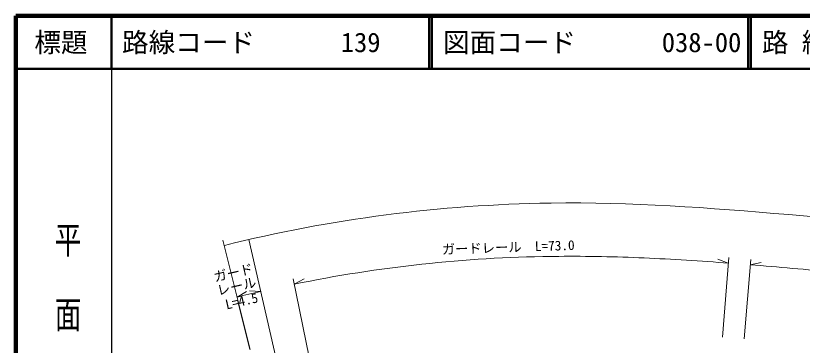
# Model space of a CAD drawing. Units: millimetres at full size, sheet at 1:1000; details may follow other scales. Extents: x 40000 to 680000, y 20000 to 380000.
# Drawn here: x 40000 to 187948, y 318099 to 380000 of the extents above; entities that cross this region are included whole.
import ezdxf
from ezdxf.enums import TextEntityAlignment as Align

# ---------------------------------------------------------------- set-up
doc = ezdxf.new("R2010")
doc.units = ezdxf.units.MM
doc.header["$LTSCALE"] = 1000
doc.linetypes.add('CHAIN', pattern=[18.5, 12, -1.5, 3.5, -1.5])
for name, color, linetype, lineweight in [('M-BMK-OTRS', 5, 'CHAIN', 25), ('M-STR-HTXT', 7, 'Continuous', 13), ('M-TTL', 2, 'Continuous', 140), ('M-TTL-BAND', 7, 'Continuous', 25), ('M-TTL-LINE', 7, 'Continuous', 50)]:
    doc.layers.add(name, color=color, linetype=linetype, lineweight=lineweight)
doc.layers.add('M-TTL-TXT', color=7, linetype='Continuous')
doc.styles.add('@ＭＳ ゴシック', font='')
doc.styles.add('ＭＳ ゴシック', font='')
doc.styles.get('@ＭＳ ゴシック').set_extended_font_data('@MS Gothic')
doc.styles.get('ＭＳ ゴシック').set_extended_font_data('MS Gothic')

msp = doc.modelspace()

# ---------------------------------------------------------------- linework, layer by layer
at = {"layer": 'M-BMK-OTRS'}
msp.add_line((101993, 245522), (81833, 326313), dxfattribs=at)
at = {"layer": 'M-STR-HTXT'}
for p, q in [((81833, 326313), (78964, 337813)), ((89442, 313588), (83836, 337951)), ((172964, 319598), (174105, 334555)), ((174027, 333535), (172078, 334283)), ((177032, 319276), (178254, 334227)), ((178171, 333211), (180213, 333647)), ((95190, 315859), (92191, 330556)), ((92391, 329576), (94230, 330564)), ((81627, 327140), (83423, 328205)), ((86078, 328206), (83995, 328342))]:
    msp.add_line(p, q, dxfattribs=at)
for points in [[(190975, 342163), (188187, 342405), (185399, 342645), (182611, 342881), (179822, 343113), (177033, 343337), (174243, 343552), (171452, 343757), (168660, 343949), (165867, 344128), (163074, 344290), (160279, 344435), (157483, 344560), (154687, 344664), (151890, 344745), (149092, 344801), (146294, 344831), (143495, 344832), (140697, 344803), (140506, 344800)], [(174027, 333535), (173156, 333601), (172159, 333674), (171161, 333746), (170164, 333816), (169166, 333885), (168168, 333952), (167170, 334017), (166172, 334080), (165174, 334141), (164176, 334200), (163178, 334257), (162179, 334312), (161181, 334364), (160182, 334414), (159183, 334461), (158184, 334506), (157185, 334548), (156186, 334587), (155186, 334623), (154187, 334657), (153187, 334687), (152188, 334714), (151188, 334738), (150188, 334759), (149188, 334777), (148188, 334791), (147188, 334801), (146188, 334808), (145188, 334811), (144188, 334810), (143188, 334806), (142188, 334797), (141189, 334784), (140649, 334776)], [(190098, 332201), (189102, 332288), (188106, 332374), (187109, 332460), (186113, 332546), (185117, 332631), (184120, 332716), (183124, 332801), (182127, 332885), (181131, 332968), (180134, 333051), (179138, 333133), (178171, 333211)]]:
    msp.add_lwpolyline(points, dxfattribs=at)
for radius, start, end in [(270000, 90.8232, 103.9599), (260000, 90.8232, 101.53563), (260000, 102.95905, 103.96777)]:
    msp.add_arc((144385, 74828), radius, start, end, dxfattribs=at)
at = {"layer": 'M-TTL'}
for p, q in [((40000, 380000), (40000, 20000)), ((680000, 380000), (40000, 380000))]:
    msp.add_line(p, q, dxfattribs=at)
at = {"layer": 'M-TTL-BAND'}
msp.add_line((58000, 370000), (58000, 20000), dxfattribs=at)
at = {"layer": 'M-TTL-LINE'}
for p, q in [((58000, 380000), (58000, 370000)), ((117750, 380000), (117750, 370000)), ((118250, 380000), (118250, 370000)), ((177750, 380000), (177750, 370000)), ((178250, 380000), (178250, 370000)), ((40000, 370000), (680000, 370000))]:
    msp.add_line(p, q, dxfattribs=at)

# ---------------------------------------------------------------- texts
at = {"layer": 'M-STR-HTXT', "style": 'ＭＳ ゴシック'}
for s, rotation, p in [('ガードレール\u3000L=73.0', 1.891, (132686, 335050)), ('ガード', 12.787, (81252, 330305)), ('レール', 12.787, (81850, 327750))]:
    msp.add_text(s, height=1833, rotation=rotation, dxfattribs=at).set_placement(p, align=Align.BOTTOM_CENTER)
msp.add_text('L=4.5', height=1833, rotation=12.787, dxfattribs=at).set_placement((82291, 327291), align=Align.TOP_CENTER)
at = {"layer": 'M-TTL-BAND', "style": '@ＭＳ ゴシック', "width": 1.4}
msp.add_text('平  面  図', height=3666, rotation=270, dxfattribs=at).set_placement((49777, 306475), align=Align.MIDDLE_RIGHT)
at = {"layer": 'M-TTL-TXT', "style": 'ＭＳ ゴシック'}
msp.add_text('標題', height=3666, dxfattribs=at).set_placement((48500, 375000), align=Align.MIDDLE_CENTER)
for s, p in [('路線コード', (60000, 375000)), ('路 線 名', (180380, 375000)), ('139', (101142, 375000)), ('図面コード', (120380, 375000)), ('038-00', (161521, 375000))]:
    msp.add_text(s, height=3666, dxfattribs=at).set_placement(p, align=Align.MIDDLE_LEFT)

doc.saveas('drawing.dxf')
